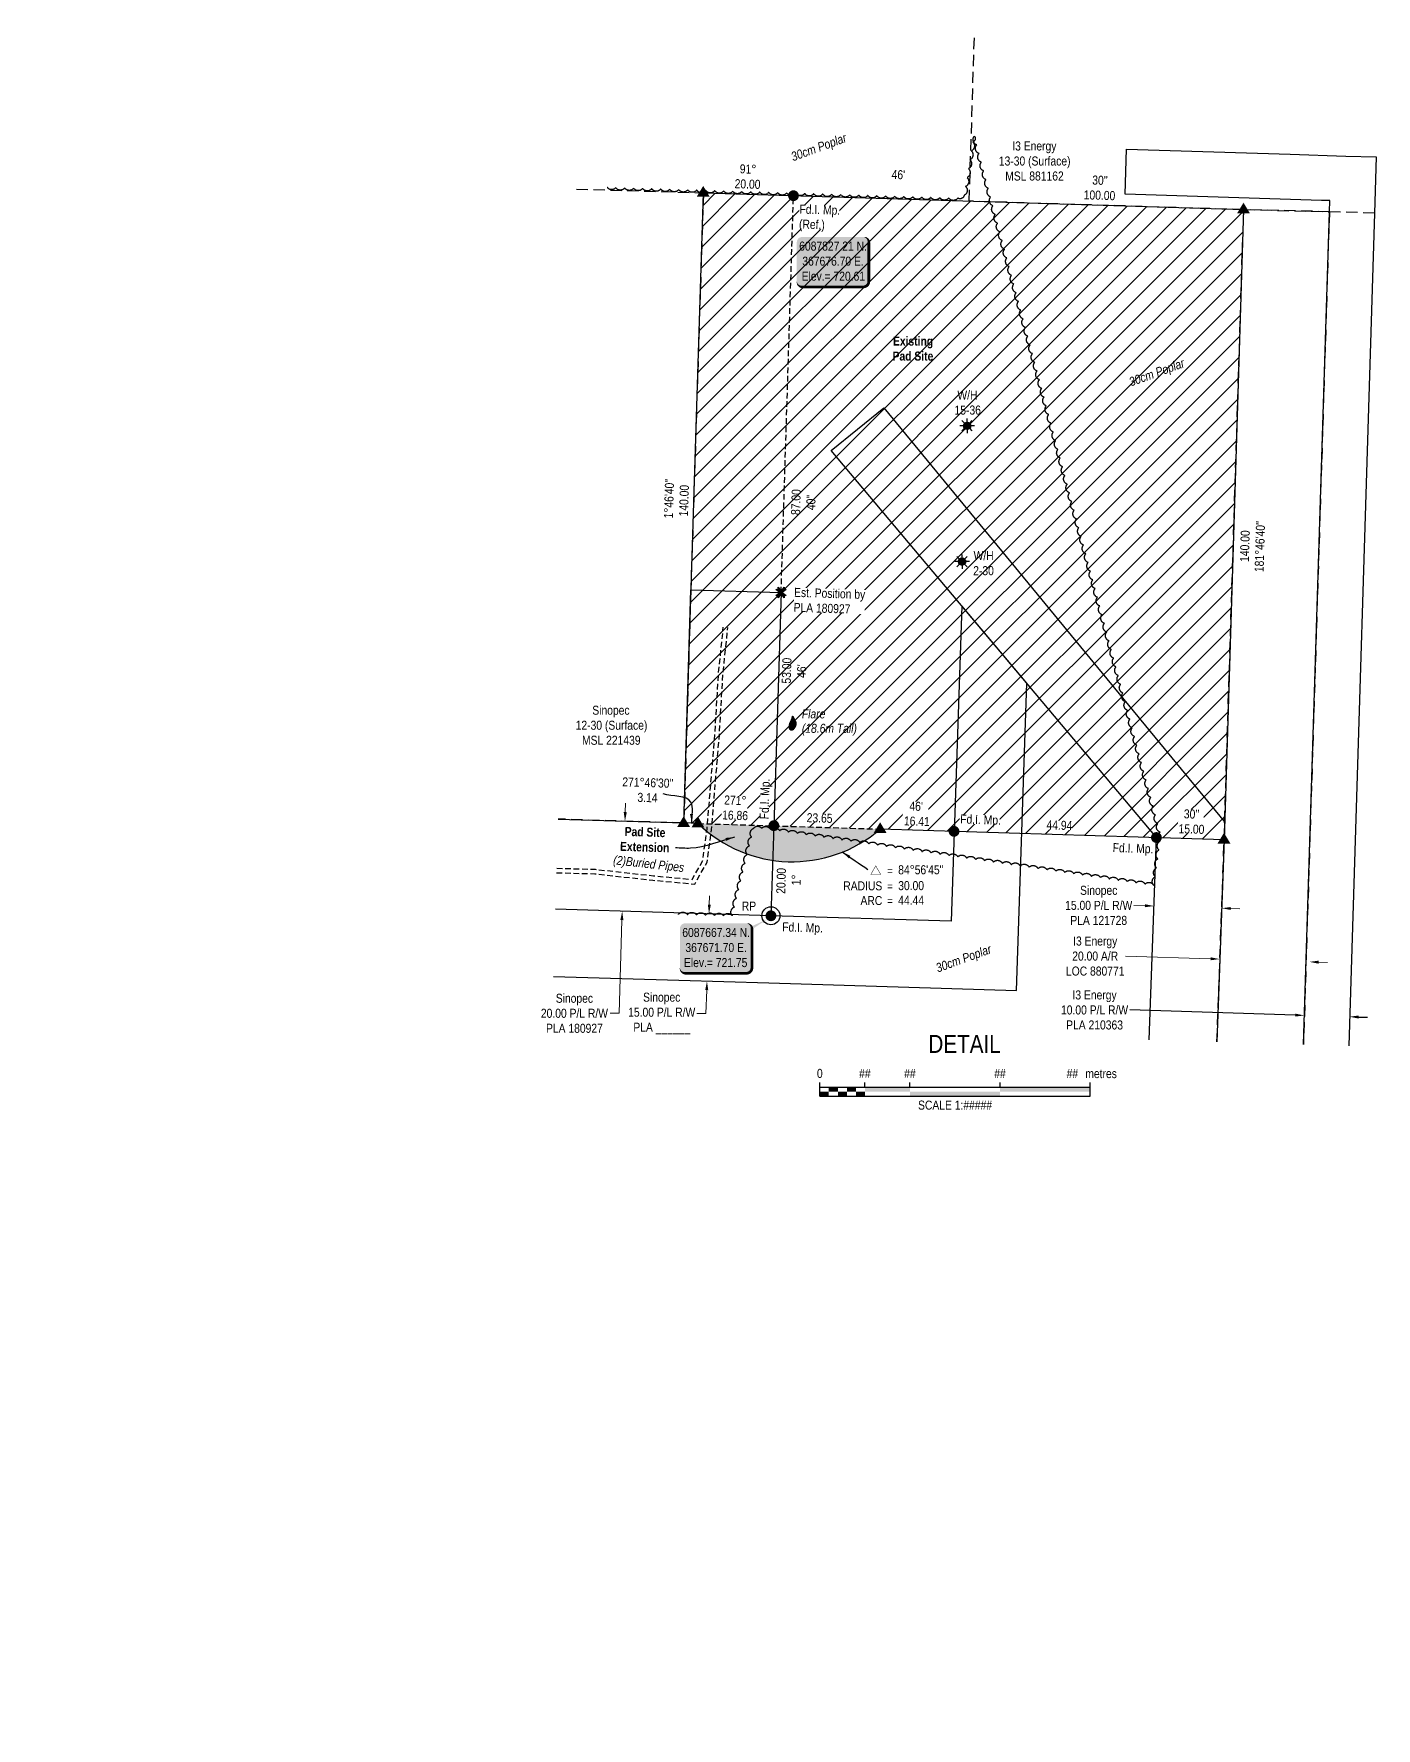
# Model space of a CAD drawing. Extents: x 367312 to 371424, y 6085861 to 6090857.
# Drawn here: x 368450 to 369940, y 6085861 to 6087741 of the extents above; entities that cross this region are included whole.
import ezdxf
from ezdxf.enums import TextEntityAlignment as Align

# ---------------------------------------------------------------- set-up
doc = ezdxf.new("R2010")
doc.units = 0
doc.header["$LTSCALE"] = 5
for name, pattern in [('0', [1, 1, 0]), ('foc-ACCESSROAD', [3.75, 2.5, -1.25]), ('foc-TRAV', [1.875, 1.25, -0.625]), ('UG_PIPE', [1.875, 1.25, -0.625])]:
    doc.linetypes.add(name, pattern=pattern)
for name, color, linetype in [('35', 37, 'Continuous'), ('AS-PIPE-UG', 44, 'UG_PIPE'), ('AS-PIPE-UG-T', 44, 'Continuous'), ('AS-SYMBOL', 7, 'Continuous'), ('C-RW', 13, 'Continuous'), ('C-WS', 13, 'foc-ACCESSROAD'), ('C-WS-S', 13, 'Continuous'), ('DETAIL-T', 7, 'Continuous'), ('F-AR', 190, 'foc-ACCESSROAD'), ('F-RW', 190, 'Continuous'), ('F-WS', 190, 'foc-ACCESSROAD'), ('L-BD', 7, 'Continuous'), ('L-MON', 1, 'Continuous'), ('L-MON-T', 1, 'Continuous'), ('P-PROPOSED', 10, 'Continuous'), ('P-PROPOSED-EXISTING-H', 59, 'Continuous'), ('P-PROPOSED-H', 21, 'Continuous'), ('P-TRAV', 4, 'foc-TRAV'), ('P-TXT', 4, 'Continuous'), ('T-BUSH', 110, '0'), ('T-BUSH-T', 110, 'Continuous')]:
    doc.layers.add(name, color=color, linetype=linetype)
for name, color, linetype, lineweight in [('C-RW-T', 13, 'Continuous', 9), ('C-WS-T', 13, 'Continuous', 9), ('F-AR-T', 190, 'Continuous', 9), ('F-WS-T', 190, 'Continuous', 9), ('T-TEXT', 48, 'Continuous', 18)]:
    doc.layers.add(name, color=color, linetype=linetype, lineweight=lineweight)
doc.styles.add('175L', font='ARIALN.TTF', dxfattribs={"height": 20})
doc.styles.add('80', font='ARIALN.TTF', dxfattribs={"height": 10})
doc.styles.add('80CG', font='ARIALN.TTF', dxfattribs={"height": 10})
doc.styles.add('80L', font='ARIALN.TTF', dxfattribs={"height": 10})
doc.styles.add('80LS', font='ARIALNI.TTF', dxfattribs={"height": 10})
doc.dimstyles.new('Compass 5 000', dxfattribs={"dimscale": 5, "dimtxt": 9, "dimasz": 2, "dimexe": 0.2, "dimexo": 0.0625, "dimgap": 0.5, "dimtad": 0, "dimtih": 1, "dimtoh": 1, "dimzin": 0, "dimdsep": 46, "dimtxsty": '80CG', "dimcen": 0.1, "dimse1": 1, "dimse2": 1, "dimclrd": 256, "dimclrt": 256, "dimaunit": 1, "dimadec": 4, "dimazin": 0, "dimtfac": 0.06, "dimtofl": 0, "dimtmove": 0, "dimatfit": 1, "dimfxl": 0.2, "dimtolj": 1, "dimtzin": 0, "dimlwd": -1, "dimarcsym": 0})

# ---------------------------------------------------------------- blocks, each defined once
blk = doc.blocks.new('curve')
at = {"const_width": 0.1}
blk.add_lwpolyline([(-4.99, 5.39), (-6.08, 3.49), (-3.89, 3.49)], close=True, dxfattribs=at)
at = {"style": '80'}
for p in [(-2.44, 3.36), (-2.44, -0.04), (-2.44, -3.3)]:
    blk.add_text('=', height=1.8, dxfattribs=at).set_placement(p)
for s, p in [('RADIUS', (-3.54, -0.05)), ('ARC', (-3.54, -3.31))]:
    blk.add_text(s, height=2, dxfattribs=at).set_placement(p, align=Align.RIGHT)
for tag, p in [('DELTA', (0, 3.52)), ('CURVE_RADIUS', (0, 0)), ('ARC_LENGTH', (0, -3.26))]:
    blk.add_attdef(tag, p, '', height=2, dxfattribs=at)
blk = doc.blocks.new('*D38')
at = {"layer": 'F-RW', "transparency": 16777216}
for p, q in [((369850.5, 6086652.2), (369666.8, 6086657.8)), ((369920.7, 6086650), (369930.7, 6086649.7))]:
    blk.add_line(p, q, dxfattribs=at)
for points in [[(369850.5, 6086653.8), (369850.4, 6086650.5), (369860.5, 6086651.8)], [(369920.8, 6086651.7), (369920.7, 6086648.3), (369910.7, 6086650.3)]]:
    blk.add_solid(points, dxfattribs=at)
at = {"layer": 'F-RW', "transparency": 16777216, "insert": (369627.7, 6086657.8), "char_height": 10, "attachment_point": 5, "style": '80CG'}
blk.add_mtext('\\A1;I3 Energy\\P10.00 P/L R/W\\PPLA 210363', dxfattribs=at)
blk = doc.blocks.new('*D39')
at = {"layer": 'C-RW-T', "transparency": 16777216}
for p, q in [((369683.6, 6086773.5), (369671.3, 6086773.9)), ((369778.9, 6086770.5), (369788.9, 6086770.1))]:
    blk.add_line(p, q, dxfattribs=at)
for points in [[(369683.6, 6086775.2), (369683.5, 6086771.9), (369693.6, 6086773.2)], [(369778.9, 6086772.1), (369778.8, 6086768.8), (369768.9, 6086770.8)]]:
    blk.add_solid(points, dxfattribs=at)
at = {"layer": 'C-RW-T', "transparency": 16777216, "insert": (369632.3, 6086773.9), "char_height": 10, "attachment_point": 5, "style": '80CG'}
blk.add_mtext('\\A1;Sinopec\\P15.00 P/L R/W\\PPLA 121728', dxfattribs=at)
blk = doc.blocks.new('*D41')
at = {"layer": 'C-RW-T', "transparency": 16777216}
for p, q in [((369200.1, 6086774.7), (369200.4, 6086784.7)), ((369197.2, 6086679.8), (369196.4, 6086653.9)), ((369196.4, 6086653.9), (369186.4, 6086653.9))]:
    blk.add_line(p, q, dxfattribs=at)
for points in [[(369198.5, 6086774.8), (369201.8, 6086774.7), (369199.8, 6086764.7)], [(369195.6, 6086679.9), (369198.9, 6086679.8), (369197.5, 6086689.8)]]:
    blk.add_solid(points, dxfattribs=at)
at = {"layer": 'C-RW-T', "transparency": 16777216, "insert": (369147.3, 6086653.9), "char_height": 10, "attachment_point": 5, "style": '80CG'}
blk.add_mtext('\\A1;Sinopec\\P15.00 P/L R/W\\PPLA ______', dxfattribs=at)
blk = doc.blocks.new('*D42')
at = {"layer": 'C-RW-T', "transparency": 16777216}
for p, q in [((369106.8, 6086877.4), (369107.1, 6086887.4)), ((369103.1, 6086757.5), (369099.9, 6086654.1)), ((369099.9, 6086654.1), (369089.9, 6086654.1))]:
    blk.add_line(p, q, dxfattribs=at)
for points in [[(369105.1, 6086877.5), (369108.5, 6086877.4), (369106.5, 6086867.4)], [(369101.4, 6086757.6), (369104.8, 6086757.5), (369103.4, 6086767.5)]]:
    blk.add_solid(points, dxfattribs=at)
at = {"layer": 'C-RW-T', "transparency": 16777216, "insert": (369050.4, 6086654.1), "char_height": 10, "attachment_point": 5, "style": '80CG'}
blk.add_mtext('\\A1;Sinopec\\P20.00 P/L R/W\\PPLA 180927', dxfattribs=at)
blk = doc.blocks.new('*D40')
at = {"layer": 'F-AR-T', "transparency": 16777216}
for p, q in [((369756.4, 6086714.6), (369662, 6086717.6)), ((369876.4, 6086710.9), (369886.4, 6086710.6))]:
    blk.add_line(p, q, dxfattribs=at)
for points in [[(369756.5, 6086716.3), (369756.4, 6086713), (369766.4, 6086714.3)], [(369876.5, 6086712.6), (369876.3, 6086709.2), (369866.4, 6086711.2)]]:
    blk.add_solid(points, dxfattribs=at)
at = {"layer": 'F-AR-T', "transparency": 16777216, "insert": (369628.4, 6086717.6), "char_height": 10, "attachment_point": 5, "style": '80CG'}
blk.add_mtext('\\A1;I3 Energy\\P20.00 A/R\\PLOC 880771', dxfattribs=at)
blk = doc.blocks.new('fdia')
at = {"color": 255, "const_width": 1}
blk.add_lwpolyline([(-0.5, 0, 1), (0.5, 0, 1)], format="xyb", close=True, dxfattribs=at)
blk = doc.blocks.new('Fdiaa')
blk.add_blockref('fdia', (0, 0))
blk = doc.blocks.new('fdib')
at = {"color": 1, "const_width": 1.6}
blk.add_lwpolyline([(-0.4, 0, 1), (0.4, 0, 1)], format="xyb", close=True, dxfattribs=at)
at = {"color": 1}
blk.add_circle((0, 0), 0.8, dxfattribs=at)
blk = doc.blocks.new('Fdibb')
blk.add_blockref('fdib', (0, 0))
blk = doc.blocks.new('fdicc')
for name in ['Fdibb', 'Fdiaa']:
    blk.add_blockref(name, (0, 0))
blk = doc.blocks.new('FDI')
blk.add_blockref('fdicc', (0, 0))
blk = doc.blocks.new('STRIA')
blk.add_hatch(color=255).paths.add_polyline_path([(-0.04, 1.52), (-1.47, -0.87), (1.39, -0.87)])
blk = doc.blocks.new('STRIAA')
blk.add_blockref('STRIA', (0, 0))
blk = doc.blocks.new('STRIB')
at = {"color": 1}
blk.add_solid([(-1.12, -0.67), (-0.04, 1.13), (1.04, -0.67)], dxfattribs=at)
blk = doc.blocks.new('STRIBB')
blk.add_blockref('STRIB', (0, 0))
blk = doc.blocks.new('STRICC')
for name in ['STRIAA', 'STRIBB']:
    blk.add_blockref(name, (0, 0))
blk = doc.blocks.new('fdspike')
blk.add_blockref('STRICC', (0, 0))
blk = doc.blocks.new('TRIA')
blk.add_hatch(color=255).paths.add_polyline_path([(-0.04, 1.52), (-1.47, -0.87), (1.39, -0.87)])
blk = doc.blocks.new('TRIAA')
blk.add_blockref('TRIA', (0, 0))
blk = doc.blocks.new('TRIB')
at = {"color": 1}
blk.add_lwpolyline([(-1.12, -0.67), (-0.04, 1.13), (1.04, -0.67)], close=True, dxfattribs=at)
blk = doc.blocks.new('TRIBB')
blk.add_blockref('TRIB', (0, 0))
blk = doc.blocks.new('TRICC')
for name in ['TRIAA', 'TRIBB']:
    blk.add_blockref(name, (0, 0))
blk = doc.blocks.new('plspike')
blk.add_blockref('TRICC', (0, 0))
blk = doc.blocks.new('RP')
at = {"layer": '35', "color": 3}
blk.add_circle((0, 0), 10, dxfattribs=at)
at = {"layer": '35', "color": 3, "style": '80'}
blk.add_attdef('RP_001', (-32.4, 5.8), '', height=10, dxfattribs=at)
blk = doc.blocks.new('FLARE')
h = blk.add_hatch(color=255)
h.dxf.hatch_style = 1
h.paths.add_polyline_path([(0.16, 2.41, 0.114147), (0.13, 2.43), (0.11, 2.44, 0.261551), (0.01, 2.42), (0, 2.41, 0.131268), (-0.03, 2.37), (-0.04, 2.35, 0.041497), (-0.05, 2.33), (-0.05, 2.29, 0.015174), (-0.05, 2.29), (-0.06, 2.24, 0.004376), (-0.06, 2.24), (-0.07, 2.18), (-0.08, 2.11), (-0.09, 2.05), (-0.1, 1.98), (-0.12, 1.91), (-0.14, 1.83), (-0.17, 1.76), (-0.19, 1.68), (-0.22, 1.61), (-0.26, 1.53), (-0.29, 1.46), (-0.32, 1.39), (-0.36, 1.32), (-0.39, 1.25, 0.000505), (-0.39, 1.25), (-0.43, 1.18, 0.002398), (-0.43, 1.18), (-0.46, 1.1, 0.004177), (-0.46, 1.1), (-0.5, 1.03, 0.005735), (-0.5, 1.03), (-0.53, 0.95, 0.006994), (-0.53, 0.95), (-0.56, 0.87, 0.00791), (-0.57, 0.87), (-0.6, 0.78, 0.008323), (-0.6, 0.78), (-0.63, 0.69, 0.008095), (-0.63, 0.68), (-0.66, 0.59, 0.008067), (-0.66, 0.59), (-0.68, 0.49, 0.008387), (-0.68, 0.49), (-0.7, 0.39, 0.009056), (-0.71, 0.38), (-0.72, 0.28, 0.010123), (-0.72, 0.28), (-0.74, 0.18, 0.011689), (-0.74, 0.18), (-0.75, 0.08, 0.013925), (-0.75, 0.08), (-0.75, -0.02, 0.016488), (-0.75, -0.02), (-0.75, -0.11, 0.017255), (-0.75, -0.12), (-0.74, -0.2, 0.01735), (-0.74, -0.2), (-0.73, -0.28, 0.017311), (-0.73, -0.29), (-0.71, -0.36, 0.01715), (-0.71, -0.36), (-0.69, -0.43, 0.016886), (-0.69, -0.44), (-0.66, -0.5, 0.016546), (-0.66, -0.5), (-0.63, -0.56, 0.016164), (-0.63, -0.56), (-0.6, -0.61, 0.016329), (-0.6, -0.62), (-0.57, -0.66, 0.018828), (-0.57, -0.67), (-0.54, -0.71, 0.022087), (-0.53, -0.71), (-0.5, -0.75, 0.025345), (-0.49, -0.76), (-0.46, -0.78, 0.028234), (-0.45, -0.79), (-0.42, -0.82, 0.030298), (-0.41, -0.82), (-0.37, -0.84, 0.031129), (-0.36, -0.85), (-0.32, -0.86, 0.030544), (-0.31, -0.87), (-0.27, -0.88, 0.028465), (-0.26, -0.88), (-0.22, -0.89, 0.025311), (-0.21, -0.89), (-0.16, -0.89, 0.02283), (-0.15, -0.89), (-0.11, -0.89, 0.021226), (-0.1, -0.89), (-0.05, -0.88, 0.020401), (-0.04, -0.88), (0, -0.87, 0.020299), (0.01, -0.87), (0.05, -0.85, 0.020911), (0.06, -0.85), (0.11, -0.83, 0.022277), (0.11, -0.83), (0.15, -0.81, 0.023712), (0.16, -0.8), (0.2, -0.78, 0.022408), (0.21, -0.78), (0.24, -0.75, 0.01993), (0.25, -0.74), (0.28, -0.72, 0.017146), (0.28, -0.71), (0.31, -0.68, 0.014211), (0.32, -0.68), (0.35, -0.64, 0.011221), (0.35, -0.64), (0.37, -0.61, 0.008212), (0.38, -0.61), (0.4, -0.57, 0.005172), (0.4, -0.57), (0.42, -0.54, 0.002523), (0.43, -0.54), (0.45, -0.5, 0.001671), (0.45, -0.5), (0.47, -0.47, 0.001229), (0.47, -0.47), (0.49, -0.44, 0.00075), (0.49, -0.44), (0.51, -0.41, 0.00026), (0.51, -0.41), (0.54, -0.37), (0.56, -0.34), (0.58, -0.3), (0.61, -0.27), (0.63, -0.23, 0.001311), (0.63, -0.23), (0.66, -0.19, 0.003726), (0.66, -0.19), (0.69, -0.15, 0.006065), (0.69, -0.14), (0.72, -0.1, 0.008452), (0.72, -0.1), (0.74, -0.05, 0.010991), (0.75, -0.05), (0.77, 0, 0.013767), (0.77, 0), (0.79, 0.05, 0.016839), (0.8, 0.05), (0.81, 0.1, 0.019104), (0.82, 0.11), (0.83, 0.15, 0.016987), (0.83, 0.16), (0.84, 0.21, 0.013636), (0.84, 0.21), (0.85, 0.26, 0.010244), (0.85, 0.27), (0.86, 0.31, 0.006846), (0.86, 0.32), (0.86, 0.37, 0.003419), (0.86, 0.37), (0.86, 0.41), (0.87, 0.46), (0.87, 0.5), (0.88, 0.54), (0.88, 0.59), (0.89, 0.63, 0.001278), (0.89, 0.63), (0.89, 0.67, 0.004735), (0.89, 0.67), (0.9, 0.71, 0.008354), (0.9, 0.72), (0.9, 0.76, 0.012059), (0.9, 0.76), (0.9, 0.8, 0.015712), (0.9, 0.81), (0.9, 0.85, 0.018457), (0.9, 0.85), (0.9, 0.89, 0.018102), (0.9, 0.9), (0.89, 0.94, 0.016533), (0.89, 0.95), (0.88, 0.99, 0.014576), (0.88, 0.99), (0.87, 1.03, 0.012435), (0.86, 1.04), (0.85, 1.08, 0.010283), (0.85, 1.09), (0.83, 1.13, 0.00824), (0.83, 1.13), (0.81, 1.18, 0.00638), (0.81, 1.18), (0.78, 1.23, 0.004735), (0.78, 1.23), (0.76, 1.29, 0.003388), (0.75, 1.29), (0.73, 1.34, 0.002345), (0.73, 1.34), (0.7, 1.4, 0.001492), (0.7, 1.4), (0.67, 1.46, 0.000746), (0.67, 1.46), (0.63, 1.51), (0.6, 1.57), (0.57, 1.62), (0.55, 1.68), (0.52, 1.73), (0.49, 1.78), (0.47, 1.83), (0.45, 1.87), (0.42, 1.92), (0.4, 1.97), (0.38, 2.02), (0.35, 2.08, 0.000332), (0.35, 2.08), (0.33, 2.13, 0.001849), (0.33, 2.13), (0.3, 2.19, 0.0038), (0.3, 2.19), (0.27, 2.24, 0.006473), (0.27, 2.24), (0.25, 2.29, 0.010865), (0.24, 2.3), (0.22, 2.34, 0.019524), (0.22, 2.34), (0.19, 2.38, 0.041077), (0.18, 2.39)])
at = {"color": 48, "flags": 128}
for points in [[(0.11, -0.72), (0.07, -0.74), (0.03, -0.76), (-0.02, -0.77), (-0.07, -0.78), (-0.11, -0.79), (-0.16, -0.79), (-0.2, -0.79), (-0.25, -0.78), (-0.29, -0.77), (-0.32, -0.76), (-0.36, -0.74), (-0.4, -0.71), (-0.43, -0.68), (-0.46, -0.65), (-0.49, -0.61), (-0.52, -0.56), (-0.54, -0.51), (-0.57, -0.46), (-0.59, -0.4), (-0.61, -0.33), (-0.63, -0.26), (-0.64, -0.19), (-0.65, -0.11), (-0.65, -0.02), (-0.65, 0.07), (-0.64, 0.17), (-0.63, 0.27), (-0.61, 0.36), (-0.58, 0.46), (-0.56, 0.56), (-0.53, 0.66), (-0.5, 0.75), (-0.47, 0.83), (-0.44, 0.91), (-0.41, 0.99), (-0.37, 1.06), (-0.34, 1.13), (-0.3, 1.2), (-0.27, 1.27), (-0.23, 1.34), (-0.2, 1.42), (-0.16, 1.49), (-0.13, 1.57), (-0.1, 1.65), (-0.07, 1.73), (-0.04, 1.8), (-0.02, 1.88), (0, 1.96), (0.01, 2.03), (0.02, 2.1), (0.03, 2.17), (0.04, 2.22), (0.05, 2.27), (0.05, 2.31), (0.06, 2.34), (0.08, 2.35), (0.09, 2.34), (0.11, 2.32), (0.13, 2.29), (0.16, 2.25), (0.18, 2.2), (0.21, 2.14), (0.24, 2.09), (0.26, 2.03), (0.29, 1.98), (0.31, 1.93), (0.33, 1.88), (0.36, 1.83), (0.38, 1.78), (0.41, 1.73), (0.43, 1.68), (0.46, 1.63), (0.49, 1.58), (0.52, 1.52), (0.55, 1.47), (0.58, 1.41), (0.61, 1.35), (0.64, 1.3), (0.67, 1.24), (0.69, 1.19), (0.72, 1.14), (0.74, 1.09), (0.75, 1.05), (0.77, 1), (0.78, 0.96), (0.79, 0.92), (0.8, 0.88), (0.8, 0.84), (0.8, 0.8), (0.8, 0.76), (0.8, 0.72), (0.79, 0.68), (0.79, 0.64), (0.78, 0.6), (0.78, 0.56), (0.77, 0.51), (0.77, 0.47), (0.76, 0.42), (0.76, 0.37), (0.76, 0.33), (0.75, 0.28), (0.74, 0.23), (0.73, 0.18), (0.72, 0.13), (0.7, 0.09), (0.68, 0.04), (0.66, 0), (0.63, -0.05), (0.61, -0.09), (0.58, -0.13), (0.55, -0.17), (0.53, -0.21), (0.5, -0.25), (0.48, -0.28), (0.45, -0.32), (0.43, -0.35), (0.41, -0.38), (0.39, -0.42), (0.37, -0.45), (0.34, -0.48), (0.32, -0.51), (0.3, -0.55), (0.27, -0.58), (0.24, -0.61), (0.21, -0.64), (0.18, -0.67), (0.15, -0.7)], [(0.02, -0.75), (-0.01, -0.76), (-0.03, -0.77), (-0.05, -0.78), (-0.08, -0.78), (-0.11, -0.79), (-0.13, -0.79), (-0.16, -0.79), (-0.18, -0.78), (-0.2, -0.78), (-0.23, -0.77), (-0.25, -0.76), (-0.26, -0.74), (-0.28, -0.73), (-0.3, -0.71), (-0.32, -0.69), (-0.33, -0.66), (-0.35, -0.63), (-0.36, -0.6), (-0.37, -0.57), (-0.39, -0.53), (-0.4, -0.49), (-0.4, -0.45), (-0.41, -0.41), (-0.41, -0.36), (-0.41, -0.31), (-0.4, -0.25), (-0.39, -0.2), (-0.38, -0.14), (-0.37, -0.09), (-0.36, -0.03), (-0.34, 0.02), (-0.32, 0.07), (-0.31, 0.12), (-0.29, 0.16), (-0.27, 0.21), (-0.25, 0.25), (-0.23, 0.29), (-0.21, 0.33), (-0.19, 0.37), (-0.17, 0.41), (-0.15, 0.45), (-0.14, 0.49), (-0.12, 0.53), (-0.1, 0.58), (-0.08, 0.62), (-0.07, 0.66), (-0.06, 0.71), (-0.05, 0.75), (-0.04, 0.79), (-0.03, 0.83), (-0.03, 0.87), (-0.02, 0.9), (-0.02, 0.93), (-0.01, 0.95), (-0.01, 0.96), (0, 0.97), (0.01, 0.96), (0.02, 0.95), (0.03, 0.94), (0.04, 0.91), (0.06, 0.88), (0.07, 0.86), (0.09, 0.82), (0.1, 0.79), (0.12, 0.76), (0.13, 0.74), (0.14, 0.71), (0.16, 0.68), (0.17, 0.65), (0.18, 0.63), (0.2, 0.6), (0.21, 0.57), (0.23, 0.54), (0.25, 0.51), (0.26, 0.47), (0.28, 0.44), (0.3, 0.41), (0.31, 0.38), (0.33, 0.35), (0.34, 0.32), (0.36, 0.29), (0.37, 0.27), (0.38, 0.24), (0.39, 0.22), (0.39, 0.19), (0.4, 0.17), (0.4, 0.15), (0.41, 0.13), (0.41, 0.1), (0.41, 0.08), (0.4, 0.06), (0.4, 0.04), (0.4, 0.01), (0.39, -0.01), (0.39, -0.03), (0.39, -0.06), (0.39, -0.08), (0.38, -0.11), (0.38, -0.14), (0.38, -0.16), (0.38, -0.19), (0.37, -0.22), (0.37, -0.24), (0.36, -0.27), (0.35, -0.3), (0.34, -0.32), (0.32, -0.35), (0.31, -0.37), (0.3, -0.4), (0.28, -0.42), (0.27, -0.44), (0.25, -0.46), (0.24, -0.48), (0.22, -0.5), (0.21, -0.52), (0.2, -0.54), (0.19, -0.56), (0.17, -0.58), (0.16, -0.6), (0.15, -0.61), (0.14, -0.63), (0.12, -0.65), (0.11, -0.67), (0.09, -0.69), (0.08, -0.7), (0.06, -0.72), (0.04, -0.74)]]:
    blk.add_lwpolyline(points, close=True, dxfattribs=at)
blk = doc.blocks.new('*U44')
h = blk.add_hatch(color=254)
edge = h.paths.add_edge_path()
edge.add_line((-34, -28.5), (34, -28.5))
edge.add_arc((34, -22.5), 6, 270, 360)
edge.add_line((40, -22.5), (40, 21))
edge.add_arc((34, 21), 6, 0, 90)
edge.add_line((34, 27), (-34, 27))
edge.add_arc((-34, 21), 6, 90, 180)
edge.add_line((-40, 21), (-40, -22.5))
edge.add_arc((-34, -22.5), 6, 180, 270)
at = {"color": 1, "flags": 128}
blk.add_lwpolyline([(-34, -28.5, 3, 3, 0), (34, -28.5, 3, 3, 0.414214), (40, -22.5, 3, 3, 0), (40, 21, 3, 0, 0.414214), (34, 27, 0, 0, 0), (-34, 27, 0, 0, 0.414214), (-40, 21, 0, 0, 0), (-40, -22.5, 0, 3, 0.414214)], format="xyseb", close=True, dxfattribs=at)
blk.add_lwpolyline([(57.3, 31.6, 0, 10, 0), (0, 0, 5, 5, 0)], format="xyseb", dxfattribs=at)
at = {"color": 1, "style": '80'}
blk.add_attdef('ENTER_TEXT_001', (-36, -5), '', height=10, dxfattribs=at)
blk = doc.blocks.new('*U45')
h = blk.add_hatch(color=254)
edge = h.paths.add_edge_path()
edge.add_line((-34, -28.5), (34, -28.5))
edge.add_arc((34, -22.5), 6, 270, 360)
edge.add_line((40, -22.5), (40, 21))
edge.add_arc((34, 21), 6, 0, 90)
edge.add_line((34, 27), (-34, 27))
edge.add_arc((-34, 21), 6, 90, 180)
edge.add_line((-40, 21), (-40, -22.5))
edge.add_arc((-34, -22.5), 6, 180, 270)
at = {"color": 1, "flags": 128}
blk.add_lwpolyline([(-34, -28.5, 3, 3, 0), (34, -28.5, 3, 3, 0.414214), (40, -22.5, 3, 3, 0), (40, 21, 3, 0, 0.414214), (34, 27, 0, 0, 0), (-34, 27, 0, 0, 0.414214), (-40, 21, 0, 0, 0), (-40, -22.5, 0, 3, 0.414214)], format="xyseb", close=True, dxfattribs=at)
blk.add_lwpolyline([(31.1, 11.7, 0, 10, 0), (0, 0, 5, 5, 0)], format="xyseb", dxfattribs=at)
at = {"color": 1, "style": '80'}
blk.add_attdef('ENTER_TEXT_001', (-36, -5), '', height=10, dxfattribs=at)
blk = doc.blocks.new('*U25')
at = {"color": 0}
for p, q in [((-150, 0), (-150, 15)), ((-150, 10), (150.2, 10)), ((-150, 0), (150.2, 0)), ((-100, 10), (-100, 15)), ((-50, 10), (-50, 15)), ((50, 10), (50, 15)), ((150.2, 0), (150.2, 15))]:
    blk.add_line(p, q, dxfattribs=at)
for points in [[(-150, 5), (-140, 5), (-150, 0), (-140, 0)], [(-140, 10), (-130, 10), (-140, 5), (-130, 5)], [(-130, 5), (-120, 5), (-130, 0), (-120, 0)], [(-120, 10), (-110, 10), (-120, 5), (-110, 5)], [(-110, 5), (-100, 5), (-110, 0), (-100, 0)], [(-100, 10), (-50, 10), (-100, 5), (-50, 5)], [(-50, 5), (50, 5), (-50, 0), (50, 0)], [(50, 10), (150.2, 10), (50, 5), (150.2, 5)]]:
    blk.add_solid(points, dxfattribs=at)
at = {"color": 0, "style": '80'}
blk.add_text('metres', height=10, dxfattribs=at).set_placement((162.2, 20), align=Align.CENTER)
at = {"color": 0, "char_height": 10, "style": '80'}
for s, insert, attachment_point in [('0', (-150, 30.2), 2), ('##', (-100, 30.2), 2), ('##', (-50, 30.2), 2), ('##', (50, 30.2), 2), ('##', (136.7, 30.2), 3), ('SCALE 1:#####', (0.1, -5), 2)]:
    blk.add_mtext(s, dxfattribs=dict(at, insert=insert, attachment_point=attachment_point))
blk = doc.blocks.new('TEMP')
h = blk.add_hatch(color=255)
h.dxf.hatch_style = 1
h.paths.add_polyline_path([(0, 0.25), (-0.67, 1.15), (-0.67, 0.67), (-1.15, 0.67), (-0.25, 0), (-1.15, -0.67), (-0.67, -0.67), (-0.67, -1.15), (0, -0.25), (0.67, -1.15), (0.67, -0.67), (1.15, -0.67), (0.25, 0), (1.15, 0.67), (0.67, 0.67), (0.67, 1.15)])
h.paths.add_polyline_path([(0.57, 0.85), (0.57, 0.57), (0.85, 0.57), (0.08, 0), (0.85, -0.57), (0.57, -0.57), (0.57, -0.85), (0, -0.08), (-0.57, -0.85), (-0.57, -0.57), (-0.85, -0.57), (-0.08, 0), (-0.85, 0.57), (-0.57, 0.57), (-0.57, 0.85), (0, 0.08)], flags=16)
h = blk.add_hatch(color=1)
h.dxf.hatch_style = 1
h.paths.add_polyline_path([(0, 0.08), (-0.57, 0.85), (-0.57, 0.57), (-0.85, 0.57), (-0.08, 0), (-0.85, -0.57), (-0.57, -0.57), (-0.57, -0.85), (0, -0.08), (0.57, -0.85), (0.57, -0.57), (0.85, -0.57), (0.08, 0), (0.85, 0.57), (0.57, 0.57), (0.57, 0.85)])
at = {"color": 1}
for p, q in [((-0.08, 0), (0.08, 0)), ((0, 0.08), (0, -0.08))]:
    blk.add_line(p, q, dxfattribs=at)
at = {"color": 255, "flags": 128}
blk.add_lwpolyline([(-0.25, 0), (-1.15, 0.67), (-0.67, 0.67), (-0.67, 1.15), (0, 0.25), (0.67, 1.15), (0.67, 0.67), (1.15, 0.67), (0.25, 0), (1.15, -0.67), (0.67, -0.67), (0.67, -1.15), (0, -0.25), (-0.67, -1.15), (-0.67, -0.67), (-1.15, -0.67)], close=True, dxfattribs=at)
at = {"color": 1, "flags": 128}
blk.add_lwpolyline([(-0.08, 0), (-0.85, 0.57), (-0.57, 0.57), (-0.57, 0.85), (0, 0.08), (0.57, 0.85), (0.57, 0.57), (0.85, 0.57), (0.08, 0), (0.85, -0.57), (0.57, -0.57), (0.57, -0.85), (0, -0.08), (-0.57, -0.85), (-0.57, -0.57), (-0.85, -0.57)], close=True, dxfattribs=at)
blk = doc.blocks.new('GAS')
h = blk.add_hatch(color=255)
h.dxf.hatch_style = 1
edge = h.paths.add_edge_path()
edge.add_arc((0, 0), 0.9, 0, 360)
for p, q in [((-0.81, 0), (-1.62, 0)), ((-0.57, 0.57), (-1.14, 1.14)), ((0, 0.81), (0, 1.62)), ((0.57, 0.57), (1.14, 1.14)), ((1.62, 0), (0.81, 0)), ((-0.57, -0.57), (-1.14, -1.14)), ((0, -0.81), (0, -1.62)), ((1.14, -1.14), (0.57, -0.57))]:
    blk.add_line(p, q)
blk.add_circle((0, 0), 0.8)

msp = doc.modelspace()

# ---------------------------------------------------------------- hatches: boundary and pattern name
at = {"layer": 'P-PROPOSED-EXISTING-H'}
h = msp.add_hatch(dxfattribs=at)
h.set_pattern_fill('ANSI31', color=256, scale=5, style=0)
h.paths.add_polyline_path([(369193.561, 6087564.861), (369793.096, 6087546.282), (369771.386, 6086846.825), (369171.851, 6086865.405)])
at = {"layer": 'P-PROPOSED-H'}
h = msp.add_hatch(color=256, dxfattribs=at)
h.dxf.hatch_style = 1
edge = h.paths.add_edge_path()
edge.add_line((369389.94, 6086858.646), (369187.525, 6086864.919))
edge.add_arc((369292.158, 6086972.336), 149.956, 225.752111, 310.697889)

# ---------------------------------------------------------------- linework, layer by layer
at = {"layer": 'AS-PIPE-UG', "flags": 128}
for points in [[(369030.621, 6086810.135), (369072.939, 6086809.012), (369137.606, 6086801.848), (369183.935, 6086797.555), (369197.607, 6086822.007), (369202.574, 6086857.841), (369211.303, 6086963.416), (369215.203, 6087029.87), (369220.63, 6087082.363)], [(369030.775, 6086815.131), (369073.281, 6086814.004), (369138.112, 6086806.821), (369181.159, 6086802.832), (369192.785, 6086823.626), (369197.604, 6086858.39), (369206.316, 6086963.768), (369210.22, 6087030.273), (369215.658, 6087082.877)]]:
    msp.add_lwpolyline(points, dxfattribs=at)
at = {"layer": 'C-RW'}
for points in [[(369688.309, 6086624.725), (369696.335, 6086849.271), (369335.462, 6087278.97), (369393.623, 6087326.324), (369772.056, 6086866.525), (369771.486, 6086846.822), (369763.556, 6086622.409)], [(369032.464, 6086869.716), (369171.851, 6086865.405), (369179.588, 6087124.376), (369279.813, 6087121.259), (369271.765, 6086862.416), (369268.51, 6086762.391), (369029.373, 6086769.785)], [(369027.063, 6086695.096), (369166.253, 6086690.834), (369266.008, 6086687.78), (369541.011, 6086679.36), (369552.45, 6087020.597), (369480.31, 6087106.496), (369468.58, 6086756.591), (369268.51, 6086762.391), (369029.373, 6086769.789)]]:
    msp.add_lwpolyline(points, dxfattribs=at)
at = {"layer": 'C-WS'}
msp.add_lwpolyline([(369052.882, 6087569.068), (369193.564, 6087564.961), (369179.589, 6087124.41), (369171.851, 6086865.405), (369032.464, 6086869.716)], dxfattribs=at)
at = {"layer": 'F-AR'}
msp.add_lwpolyline([(369763.556, 6086622.409), (369771.486, 6086846.822), (369772.056, 6086866.525), (369793.199, 6087546.379), (369888.291, 6087543.977), (369859.568, 6086619.453)], dxfattribs=at)
at = {"layer": 'F-RW'}
msp.add_lwpolyline([(369859.568, 6086619.453), (369888.291, 6087543.977), (369888.672, 6087556.319), (369879.704, 6087556.594), (369661.515, 6087563.321), (369663.056, 6087613.283), (369844.935, 6087607.676), (369906.702, 6087605.773), (369940.176, 6087604.739), (369938.214, 6087542.416), (369909.752, 6086617.894)], dxfattribs=at)
at = {"layer": 'F-WS'}
msp.add_lwpolyline([(369938.214, 6087542.416), (369938.176, 6087542.418), (369888.291, 6087543.977), (369793.096, 6087546.282), (369488.596, 6087555.718), (369494.404, 6087741.383)], dxfattribs=at)
at = {"layer": 'P-PROPOSED'}
msp.add_lwpolyline([(369389.9, 6086858.612, 0.00008738), (369389.94, 6086858.646)], format="xyb", dxfattribs=at)
at = {"layer": 'P-TRAV'}
msp.add_line((369279.813, 6087121.259), (369293.51, 6087561.756), dxfattribs=at)
at = {"layer": 'T-BUSH', "flags": 128}
msp.add_lwpolyline([(369165.844, 6086763.958, -0.52056705), (369175.836, 6086763.653, -0.52056705), (369185.828, 6086763.349, -0.52056705), (369195.821, 6086763.044, -0.52056705), (369205.813, 6086762.74, -0.52056705), (369215.806, 6086762.435, -0.52056705), (369225.582, 6086762.414, -0.52056705), (369227.962, 6086772.124, -0.52056705), (369230.342, 6086781.833, -0.52056705), (369232.722, 6086791.543, -0.52056705), (369235.102, 6086801.253, -0.52056705), (369237.482, 6086810.962, -0.52056705), (369239.862, 6086820.672, -0.52056705), (369242.242, 6086830.381, -0.52056705), (369244.622, 6086840.091, -0.52056705), (369247.002, 6086849.801, -0.52056705), (369249.382, 6086859.51, -0.52056705), (369258.257, 6086859.576, -0.52056705), (369268.15, 6086858.133, -0.52056705), (369278.042, 6086856.689, -0.52056705), (369287.934, 6086855.246, -0.52056705), (369297.826, 6086853.802, -0.52056705), (369307.719, 6086852.359, -0.52056705), (369317.611, 6086850.915, -0.52056705), (369327.503, 6086849.472, -0.52056705), (369337.395, 6086848.028, -0.52056705), (369347.288, 6086846.585, -0.52056705), (369357.18, 6086845.141, -0.52056705), (369367.072, 6086843.698, -0.52056705), (369376.965, 6086842.254, -0.52056705), (369386.857, 6086840.811, -0.52056705), (369396.749, 6086839.367, -0.52056705), (369406.641, 6086837.924, -0.52056705), (369416.534, 6086836.48, -0.52056705), (369426.426, 6086835.037, -0.52056705), (369436.318, 6086833.593, -0.52056705), (369446.211, 6086832.15, -0.52056705), (369456.103, 6086830.706, -0.52056705), (369465.995, 6086829.262, -0.52056705), (369475.887, 6086827.819, -0.52056705), (369485.78, 6086826.375, -0.52056705), (369495.672, 6086824.932, -0.52056705), (369505.564, 6086823.488, -0.52056705), (369515.456, 6086822.045, -0.52056705), (369525.349, 6086820.601, -0.52056705), (369535.241, 6086819.158, -0.52056705), (369545.133, 6086817.714, -0.52056705), (369555.026, 6086816.271, -0.52056705), (369564.918, 6086814.827, -0.52056705), (369574.81, 6086813.384, -0.52056705), (369584.702, 6086811.94, -0.52056705), (369594.595, 6086810.497, -0.52056705), (369604.487, 6086809.053, -0.52056705), (369614.379, 6086807.61, -0.52056705), (369624.272, 6086806.166, -0.52056705), (369634.164, 6086804.723, -0.52056705), (369644.056, 6086803.279, -0.52056705), (369653.948, 6086801.836, -0.52056705), (369663.841, 6086800.392, -0.52056705), (369673.733, 6086798.949, -0.52056705), (369683.625, 6086797.505, -0.52056705), (369693.518, 6086796.062, -0.52056705), (369695.069, 6086805.732, -0.52056705), (369696.447, 6086815.633, -0.52056705), (369697.825, 6086825.535, -0.52056705), (369699.203, 6086835.437, -0.52056705), (369700.581, 6086845.338, -0.52056705), (369700.41, 6086855.145, -0.52056705), (369697.833, 6086864.804, -0.52056705), (369695.257, 6086874.464, -0.52056705), (369692.68, 6086884.123, -0.52056705), (369690.104, 6086893.782, -0.52056705), (369687.527, 6086903.442, -0.52056705), (369684.951, 6086913.101, -0.52056705), (369682.374, 6086922.76, -0.52056705), (369679.798, 6086932.42, -0.52056705), (369677.221, 6086942.079, -0.52056705), (369674.644, 6086951.738, -0.52056705), (369672.068, 6086961.397, -0.52056705), (369669.491, 6086971.057, -0.52056705), (369666.915, 6086980.716, -0.52056705), (369664.338, 6086990.375, -0.52056705), (369661.762, 6087000.035, -0.52056705), (369659.185, 6087009.694, -0.52056705), (369656.609, 6087019.353, -0.52056705), (369654.032, 6087029.013, -0.52056705), (369651.455, 6087038.672, -0.52056705), (369648.879, 6087048.331, -0.52056705), (369646.302, 6087057.991, -0.52056705), (369643.726, 6087067.65, -0.52056705), (369641.149, 6087077.309, -0.52056705), (369638.573, 6087086.968, -0.52056705), (369635.996, 6087096.628, -0.52056705), (369633.419, 6087106.287, -0.52056705), (369630.843, 6087115.946, -0.52056705), (369628.266, 6087125.606, -0.52056705), (369625.69, 6087135.265, -0.52056705), (369623.113, 6087144.924, -0.52056705), (369620.537, 6087154.584, -0.52056705), (369617.96, 6087164.243, -0.52056705), (369615.384, 6087173.902, -0.52056705), (369612.807, 6087183.562, -0.52056705), (369610.23, 6087193.221, -0.52056705), (369607.654, 6087202.88, -0.52056705), (369605.077, 6087212.54, -0.52056705), (369602.501, 6087222.199, -0.52056705), (369599.924, 6087231.858, -0.52056705), (369597.348, 6087241.517, -0.52056705), (369594.771, 6087251.177, -0.52056705), (369592.194, 6087260.836, -0.52056705), (369589.618, 6087270.495, -0.52056705), (369587.041, 6087280.155, -0.52056705), (369584.465, 6087289.814, -0.52056705), (369581.888, 6087299.473, -0.52056705), (369579.312, 6087309.133, -0.52056705), (369576.735, 6087318.792, -0.52056705), (369574.159, 6087328.451, -0.52056705), (369571.582, 6087338.111, -0.52056705), (369569.005, 6087347.77, -0.52056705), (369566.429, 6087357.429, -0.52056705), (369563.852, 6087367.088, -0.52056705), (369561.276, 6087376.748, -0.52056705), (369558.699, 6087386.407, -0.52056705), (369556.123, 6087396.066, -0.52056705), (369553.546, 6087405.726, -0.52056705), (369550.969, 6087415.385, -0.52056705), (369548.393, 6087425.044, -0.52056705), (369545.816, 6087434.704, -0.52056705), (369543.24, 6087444.363, -0.52056705), (369540.663, 6087454.022, -0.52056705), (369538.087, 6087463.682, -0.52056705), (369535.51, 6087473.341, -0.52056705), (369532.934, 6087483, -0.52056705), (369530.357, 6087492.659, -0.52056705), (369527.78, 6087502.319, -0.52056705), (369525.204, 6087511.978, -0.52056705), (369522.627, 6087521.637, -0.52056705), (369520.051, 6087531.297, -0.52056705), (369517.474, 6087540.956, -0.52056705), (369514.898, 6087550.615, -0.52056705), (369512.321, 6087560.275, -0.52056705), (369509.745, 6087569.934, -0.52056705), (369507.168, 6087579.593, -0.52056705), (369504.591, 6087589.253, -0.52056705), (369502.015, 6087598.912, -0.52056705), (369499.438, 6087608.571, -0.52056705), (369496.862, 6087618.23, -0.52056705), (369494.285, 6087627.89, -0.52056705), (369492.529, 6087621.392, -0.52056705), (369490.944, 6087611.522, -0.52056705), (369489.359, 6087601.651, -0.52056705), (369487.774, 6087591.78, -0.52056705), (369486.189, 6087581.91, -0.52056705), (369484.604, 6087572.039, -0.52056705), (369483.019, 6087562.169, -0.52056705), (369475.905, 6087558.993, -0.52056705), (369465.913, 6087559.302, -0.52056705), (369455.92, 6087559.611, -0.52056705), (369445.928, 6087559.92, -0.52056705), (369435.936, 6087560.229, -0.52056705), (369425.943, 6087560.538, -0.52056705), (369415.951, 6087560.846, -0.52056705), (369405.959, 6087561.155, -0.52056705), (369395.967, 6087561.464, -0.52056705), (369385.974, 6087561.773, -0.52056705), (369375.982, 6087562.082, -0.52056705), (369365.99, 6087562.391, -0.52056705), (369355.998, 6087562.7, -0.52056705), (369346.005, 6087563.009, -0.52056705), (369336.013, 6087563.318, -0.52056705), (369326.021, 6087563.627, -0.52056705), (369316.028, 6087563.936, -0.52056705), (369306.036, 6087564.244, -0.52056705), (369296.044, 6087564.553, -0.52056705), (369286.052, 6087564.862, -0.52056705), (369276.059, 6087565.171, -0.52056705), (369266.067, 6087565.48, -0.52056705), (369256.075, 6087565.789, -0.52056705), (369246.083, 6087566.098, -0.52056705), (369236.09, 6087566.407, -0.52056705), (369226.098, 6087566.716, -0.52056705), (369216.106, 6087567.025, -0.52056705), (369206.113, 6087567.333, -0.52056705), (369196.121, 6087567.642, -0.52056705), (369186.129, 6087567.951, -0.52056705), (369176.137, 6087568.26, -0.52056705), (369166.144, 6087568.569, -0.52056705), (369156.152, 6087568.878, -0.52056705), (369146.16, 6087569.187, -0.52056705), (369136.168, 6087569.496, -0.52056705), (369126.175, 6087569.805, -0.52056705), (369116.183, 6087570.114, -0.52056705), (369106.191, 6087570.422, -0.52056705), (369096.199, 6087570.731, -0.52056705), (369086.913, 6087571.018, -0.52056705)], format="xyb", dxfattribs=at)

# ---------------------------------------------------------------- block references
at = {"layer": 'AS-SYMBOL', "color": 2, "linetype": 'Continuous', "xscale": 4.998522450000001, "yscale": 4.998522450000001, "zscale": 4.998522450000001}
msp.add_blockref('FLARE', (369292.158, 6086972.336), dxfattribs=at)
at = {"layer": 'C-WS-S', "color": 1, "xscale": 4.998522449999999, "yscale": 4.998522449999999, "zscale": 4.998522449999999}
for p in [(369486.254, 6087306.38), (369480.629, 6087155.53)]:
    msp.add_blockref('GAS', p, dxfattribs=at)
at = {"layer": 'DETAIL-T', "color": 3}
ref = msp.add_blockref('*U44', (369207.396, 6086727.081), dxfattribs=dict(at, xscale=0.99970449, yscale=0.99970449, zscale=0.99970449))
ref.add_attrib('ENTER_TEXT_001', '6087667.34 N.', (369170.112, 6086738.85), dxfattribs={"layer": '0', "color": 1, "height": 9.99704, "style": '80'})
ref.add_attrib('ENTER_TEXT_002', '367671.70 E.', (369173.586, 6086722.147), dxfattribs={"layer": '0', "color": 1, "height": 9.99704, "style": '80'})
ref.add_attrib('ENTER_TEXT_003', 'Elev.= 721.75', (369171.997, 6086705.444), dxfattribs={"layer": '0', "color": 1, "height": 9.99704, "style": '80'})
at = {"layer": 'DETAIL-T'}
msp.add_blockref('*U25', (369472.754, 6086562.207), dxfattribs=at)
at = {"layer": 'L-BD', "xscale": 4.998522450000001, "yscale": 4.998522450000001, "zscale": 4.998522450000001}
msp.add_blockref('curve', (369409.756, 6086790.862), dxfattribs=at).add_auto_attribs({'DELTA': '84%%d56\'45"', 'CURVE_RADIUS': '30.00', 'ARC_LENGTH': '44.44'})
at = {"layer": 'L-MON', "color": 2, "xscale": 4.998522450000001, "yscale": 4.998522450000001, "zscale": 4.998522450000001}
for name, p in [('fdspike', (369193.545, 6087565.001)), ('fdspike', (369793.19, 6087546.396)), ('fdspike', (369171.81, 6086865.281)), ('plspike', (369187.68, 6086864.831)), ('plspike', (369389.91, 6086858.601)), ('fdspike', (369771.52, 6086846.936))]:
    msp.add_blockref(name, p, dxfattribs=at)

# ---------------------------------------------------------------- texts
at = {"layer": 'AS-PIPE-UG-T', "insert": (369093.695, 6086829.597), "char_height": 9.99704, "attachment_point": 1, "rotation": 353.677748, "style": '80L'}
msp.add_mtext_dynamic_manual_height_columns('\\pi0.5339;{\\fArial Narrow|b0|i1|c0|p34;(2)Buried Pipes}', width=78.99837, gutter_width=49.97, heights=[0], dxfattribs=at)
at = {"layer": 'C-WS-S', "char_height": 9.99698, "attachment_point": 1, "style": '80L'}
for s, width, insert in [('\\pi3.84829;W/H\\P\\pi0.66371;15-36', 28.84299, (369471.606, 6087345.442)), ('\\pi0.65349;W/H\\P\\pi0.21024;2-30', 22.45338, (369492.795, 6087167.164))]:
    msp.add_mtext_dynamic_manual_height_columns(s, width=width, gutter_width=49.97, heights=[0], dxfattribs=dict(at, insert=insert))
at = {"layer": 'C-WS-T', "insert": (369051.139, 6086995.587), "char_height": 9.99704, "attachment_point": 1, "style": '80L'}
msp.add_mtext_dynamic_manual_height_columns('\\pi19.09474;Sinopec\\P\\pi0.65204;12-30 (Surface)\\P\\pi7.68611;MSL 221439', width=78.94825, gutter_width=49.97, heights=[0], dxfattribs=at)
at = {"layer": 'DETAIL-T', "insert": (369483.413, 6086620.155), "char_height": 20, "width": 223.85802, "attachment_point": 5, "style": '80CG'}
msp.add_mtext('DETAIL', dxfattribs=at)
at = {"layer": 'F-WS-T', "insert": (369520.797, 6087621.93), "char_height": 9.99704, "attachment_point": 1, "style": '80L'}
msp.add_mtext_dynamic_manual_height_columns('\\pi15.55896;I3 Energy\\P\\pi0.65204;13-30 (Surface)\\P\\pi7.73044;MSL 881162', width=78.94825, gutter_width=49.97, heights=[0], dxfattribs=at)
at = {"layer": 'L-BD', "style": '80L'}
for s, insert, char_height, width, attachment_point, rotation in [('91°\\P20.00', (369243.248, 6087596.362), 9.997, 34.56454, 2, 358.225), ("46' ", (369410.082, 6087590.137), 9.997, 14.46817, 2, 358.225), ("30'' \\P100.00", (369633.853, 6087583.913), 9.997, 34.56454, 2, 358.225), ("\\pi11.52681;140.00 \\P\\pi0.66372;181°46'40''", (369788.569, 6087143.911), 9.99704, 56.29073, 1, 88.2222)]:
    msp.add_mtext(s, dxfattribs=dict(at, insert=insert, char_height=char_height, width=width, attachment_point=attachment_point, rotation=rotation))
at = {"layer": 'L-BD', "color": 3, "char_height": 9.997, "attachment_point": 2, "rotation": 88.2576, "style": '80L'}
for s, insert, width in [(' 1°46\'40"\\P140.00', (369150.299, 6087223.916), 46.43689), ('87.00\\P40"', (369291.179, 6087221.784), 34.56454), ("53.00\\P46'", (369280.891, 6087034.657), 34.56454), ('20.00\\P 1°', (369274.778, 6086801.31), 28.19535)]:
    msp.add_mtext(s, dxfattribs=dict(at, insert=insert, width=width))
at = {"layer": 'P-TXT', "insert": (369397.739, 6087405.364), "char_height": 9.99704, "attachment_point": 1, "style": '80L'}
msp.add_mtext_dynamic_manual_height_columns('\\pi6.26436;{\\fArial Narrow|b1|i0|c0|p34;Existing\\P\\pi5.80065;Pad Site}', width=55.51056, gutter_width=49.97, heights=[0], dxfattribs=at)
at = {"layer": 'P-TXT', "insert": (369100.547, 6086861.216), "char_height": 9.99704, "attachment_point": 1, "rotation": 358.228384, "style": '80L'}
msp.add_mtext_dynamic_manual_height_columns('\\pi5.80065;{\\fArial Narrow|b1|i0|c0|p34;Pad Site\\P\\pi1.19424;Extension}', width=55.51056, gutter_width=49.97, heights=[0], dxfattribs=at)
at = {"layer": 'T-BUSH-T', "style": '80LS'}
for p in [(369321.594, 6087615.626), (369696.695, 6087365.649), (369482.265, 6086715.03)]:
    msp.add_text('30cm Poplar', height=9.99704, rotation=20, dxfattribs=at).set_placement(p, align=Align.MIDDLE_CENTER)
at = {"layer": 'T-TEXT', "insert": (369302.829, 6086991.522), "char_height": 9.99704, "width": 60.53231, "attachment_point": 1, "line_spacing_factor": 0.961801, "style": '175L'}
msp.add_mtext('{\\fArial Narrow|b0|i1|c0|p34;Flare\\P(18.6m Tall)}', dxfattribs=at)

# ---------------------------------------------------------------- dimensions: what is measured, and where the dimension line sits
at = {"layer": 'C-RW-T'}
dim = msp.add_linear_dim(base=(369197.526, 6086689.826), p1=(368452.77, 6086787.673), p2=(368450.471, 6086712.75), angle=268.242413, text='Sinopec\\P15.00 P/L R/W\\PPLA ______', dimstyle='Compass 5 000', dxfattribs=at)
dim.commit()
dim.dimension.update_dxf_attribs({"geometry": '*D41', "text_midpoint": (369147.339, 6086653.945), "dimtype": 161})
at = {"layer": 'F-AR-T'}
dim = msp.add_linear_dim(base=(369866.403, 6086711.212), p1=(369739.997, 6085863.719), p2=(369839.977, 6085860.612), angle=358.220494, text='I3 Energy\\P20.00 A/R\\PLOC 880771', dimstyle='Compass 5 000', dxfattribs=at)
dim.commit()
dim.dimension.update_dxf_attribs({"geometry": '*D40', "text_midpoint": (369628.449, 6086717.564), "dimtype": 161})
at = {"layer": 'F-RW'}
dim = msp.add_linear_dim(base=(369910.75, 6086650.295), p1=(369849.473, 6086294.412), p2=(369899.746, 6086292.864), angle=358.236657, text='I3 Energy\\P10.00 P/L R/W\\PPLA 210363', dimstyle='Compass 5 000', dxfattribs=at)
dim.commit()
dim.dimension.update_dxf_attribs({"geometry": '*D38', "text_midpoint": (369627.727, 6086657.805), "dimtype": 161})

# ---------------------------------------------------------------- leaders
at = {"layer": 'L-BD', "path_type": 1}
msp.add_leader([(369347.61, 6086833.226), (369376.172, 6086813.79)], dimstyle='Compass 5 000', override={"dimgap": 0.5, "dimtad": 0}, dxfattribs=at)
at = {"layer": 'P-TXT', "path_type": 1}
msp.add_leader([(369228.08, 6086849.668), (369179.22, 6086837.299), (369162.444, 6086837.719)], dimstyle='Compass 5 000', override={"dimgap": 0.5, "dimtad": 0}, dxfattribs=at)

# ---------------------------------------------------------------- next in the draw order: texts
at = {"layer": 'L-BD', "insert": (369103.546, 6086916.119), "char_height": 9.99704, "width": 56.29073, "attachment_point": 1, "rotation": 358.225, "style": '80L', "bg_fill": 3, "box_fill_scale": 1, "bg_fill_color": 256, "bg_fill_transparency": 0}
msp.add_mtext("\\pi0.21024;271°46'30''\\P\\pi17.51072;3.14", dxfattribs=at)
at = {"layer": 'L-MON-T', "attachment_point": 1, "style": '80L', "bg_fill": 3, "box_fill_scale": 1, "bg_fill_color": 256, "bg_fill_transparency": 0}
for s, insert, char_height, width, rotation in [('Fd.I. Mp.\\P(Ref.)', (369300.358, 6087551.957), 9.997, 44.3161, 358.225), ('Est. Position by\\PPLA 180927', (369294.377, 6087126.5), 9.99704, 78.94433, 358.225), ('\\pi0.53074;Fd.I. Mp.', (369255.84, 6086869.152), 9.99704, 44.3161, 88.225), ('\\pi0.53074;Fd.I. Mp.', (369478.236, 6086874.913), 9.99704, 44.3161, 358.225), ('\\pi0.53074;Fd.I. Mp.', (369647.481, 6086843.125), 9.99704, 44.3161, 358.225), ('\\pi0.53074;Fd.I. Mp.', (369280.63, 6086755.136), 9.99704, 44.3161, 358.225)]:
    msp.add_mtext(s, dxfattribs=dict(at, insert=insert, char_height=char_height, width=width, rotation=rotation))

# ---------------------------------------------------------------- next in the draw order: linework, layer by layer
at = {"layer": 'P-PROPOSED'}
msp.add_lwpolyline([(369187.68, 6086864.831), (369171.851, 6086865.405), (369193.561, 6087564.861), (369793.096, 6087546.282), (369771.386, 6086846.825), (369389.91, 6086858.601)], dxfattribs=at)
msp.add_arc((369292.158, 6086972.336), 149.956, 225.752111, 310.697889, dxfattribs=at)
at = {"layer": 'P-TRAV', "flags": 128}
msp.add_lwpolyline([(369187.68, 6086864.831), (369389.91, 6086858.601)], dxfattribs=at)

# ---------------------------------------------------------------- next in the draw order: block references
at = {"layer": '35', "color": 3, "xscale": 0.99970449, "yscale": 0.99970449, "zscale": 0.99970449}
msp.add_blockref('RP', (369268.51, 6086762.391), dxfattribs=at).add_auto_attribs({'RP_001': 'RP'})
at = {"layer": 'DETAIL-T', "color": 3}
ref = msp.add_blockref('*U45', (369337.176, 6087489.029), dxfattribs=dict(at, xscale=0.99970449, yscale=0.99970449, zscale=0.99970449))
ref.add_attrib('ENTER_TEXT_001', '6087827.21 N.', (369299.892, 6087500.798), dxfattribs={"layer": '0', "color": 1, "height": 9.99704, "style": '80'})
ref.add_attrib('ENTER_TEXT_002', '367676.70 E.', (369303.366, 6087484.095), dxfattribs={"layer": '0', "color": 1, "height": 9.99704, "style": '80'})
ref.add_attrib('ENTER_TEXT_003', 'Elev.= 720.61', (369302.599, 6087467.393), dxfattribs={"layer": '0', "color": 1, "height": 9.99704, "style": '80'})
at = {"layer": 'L-MON', "xscale": 4.998522450000001, "yscale": 4.998522450000001, "zscale": 4.998522450000001}
for p in [(369293.51, 6087561.756), (369271.765, 6086862.416), (369268.51, 6086762.391)]:
    msp.add_blockref('FDI', p, dxfattribs=at)
at = {"layer": 'L-MON', "color": 3, "xscale": 5.000000000000002, "yscale": 5.000000000000002, "zscale": 5.000000000000002}
msp.add_blockref('TEMP', (369279.813, 6087121.259), dxfattribs=at)
at = {"layer": 'L-MON', "color": 2, "xscale": 4.998522450000001, "yscale": 4.998522450000001, "zscale": 4.998522450000001}
for p in [(369471.735, 6086856.121), (369696.335, 6086849.271)]:
    msp.add_blockref('FDI', p, dxfattribs=at)

# ---------------------------------------------------------------- next in the draw order: dimensions: what is measured, and where the dimension line sits
at = {"layer": 'C-RW-T', "color": 2}
dim = msp.add_linear_dim(base=(369103.397, 6086767.499), p1=(368956.186, 6086872.075), p2=(368953.095, 6086772.148), angle=268.228081, text='Sinopec\\P20.00 P/L R/W\\PPLA 180927', dimstyle='Compass 5 000', dxfattribs=at)
dim.commit()
dim.dimension.update_dxf_attribs({"geometry": '*D42', "text_midpoint": (369050.351, 6086654.142), "dimtype": 161})
at = {"layer": 'C-RW-T'}
dim = msp.add_linear_dim(base=(369693.591, 6086773.199), p1=(369747.571, 6086105.494), p2=(369672.262, 6086107.908), angle=178.163698, text='Sinopec\\P15.00 P/L R/W\\PPLA 121728', dimstyle='Compass 5 000', dxfattribs=at)
dim.commit()
dim.dimension.update_dxf_attribs({"geometry": '*D39', "text_midpoint": (369632.254, 6086773.912), "dimtype": 161})

# ---------------------------------------------------------------- next in the draw order: leaders
at = {"layer": 'L-BD', "path_type": 1}
msp.add_leader([(369180.769, 6086865.359), (369179.735, 6086888.627), (369148.71, 6086897.661)], dimstyle='Compass 5 000', override={"dimgap": 0.5, "dimtad": 0}, dxfattribs=at)

# ---------------------------------------------------------------- next in the draw order: texts
at = {"layer": 'L-BD', "char_height": 9.99704, "attachment_point": 1, "rotation": 358.225, "style": '80L', "bg_fill": 3, "box_fill_scale": 1, "bg_fill_color": 256, "bg_fill_transparency": 0}
for s, insert, width in [('\\pi2.38558;271°\\P\\pi0.66372;16.86', (369214.416, 6086896.044), 28.21581), ("\\pi7.00223;46'\\P\\pi1.46498;16.41", (369415.341, 6086889.457), 28.24308), ('\\pi0.21024;23.65', (369308.156, 6086876.386), 28.284), ("\\pi6.04412;30''\\P\\pi0.66372;15.00", (369720.925, 6086880.795), 28.19535), ('\\pi0.13864;44.94', (369574.416, 6086868.4), 28.24308)]:
    msp.add_mtext(s, dxfattribs=dict(at, insert=insert, width=width))

doc.saveas('drawing.dxf')
